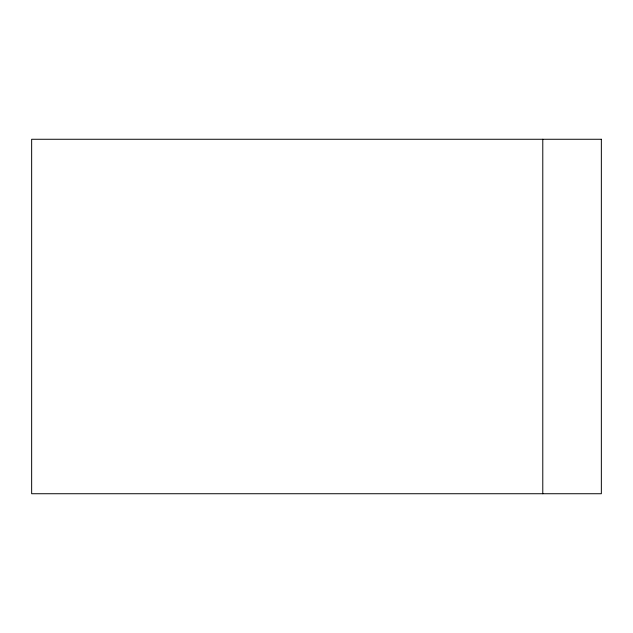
<?xml version="1.0" encoding="UTF-8"?>
<svg xmlns="http://www.w3.org/2000/svg" width="633" height="633" viewBox="0 0 633 633"><rect width="100%" height="100%" fill="white"/><g stroke="black" fill="none" stroke-linecap="round" stroke-linejoin="round"><path stroke-width="0.95" d="M542.782 139.268L542.782 493.732M601.35 139.268L31.65 139.268L31.65 493.732L601.35 493.732L601.35 139.268"/></g></svg>
